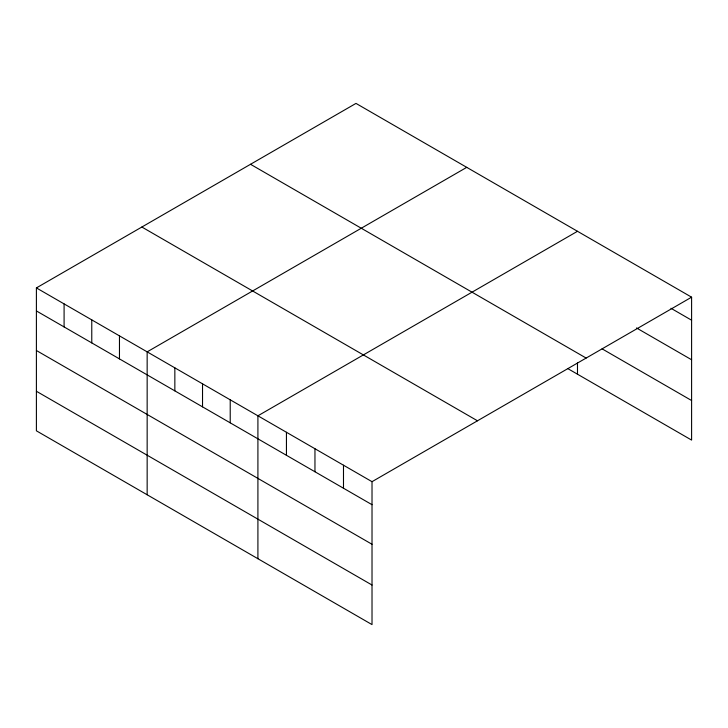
<?xml version="1.0" encoding="UTF-8"?>
<svg xmlns="http://www.w3.org/2000/svg" width="728" height="728" viewBox="0 0 728 728"><rect width="100%" height="100%" fill="white"/><g stroke="black" fill="none" stroke-linecap="round" stroke-linejoin="round"><path stroke-width="1.09" d="M372.017 544.271L372.017 481.681L36.4 287.915L36.4 430.821L372.017 624.597L372.017 544.271L36.4 350.505M36.4 287.915L355.983 103.403L691.6 297.179L691.6 440.085L567.94 368.686M466.739 167.349L147.156 351.861L147.156 494.767M577.486 231.295L257.912 415.806L257.912 558.713M372.017 481.681L691.6 297.179M670.943 308.272L691.6 320.202M636.509 327.955L691.6 359.759M602.083 348.839L691.6 400.518M250.523 164.291L586.14 358.067M141.86 227.027L477.477 420.793M36.4 310.938L372.017 504.704M36.4 391.264L372.017 585.03M577.486 362.899L577.486 374.201M343.489 465.21L343.489 488.233M314.96 448.739L314.96 471.762M286.441 432.277L286.441 455.291M230.221 399.818L230.221 422.841M202.53 383.829L202.53 406.852M174.847 367.849L174.847 390.863M119.465 335.872L119.465 358.895M91.773 319.883L91.773 342.906M64.091 303.904L64.091 326.927"/></g></svg>
